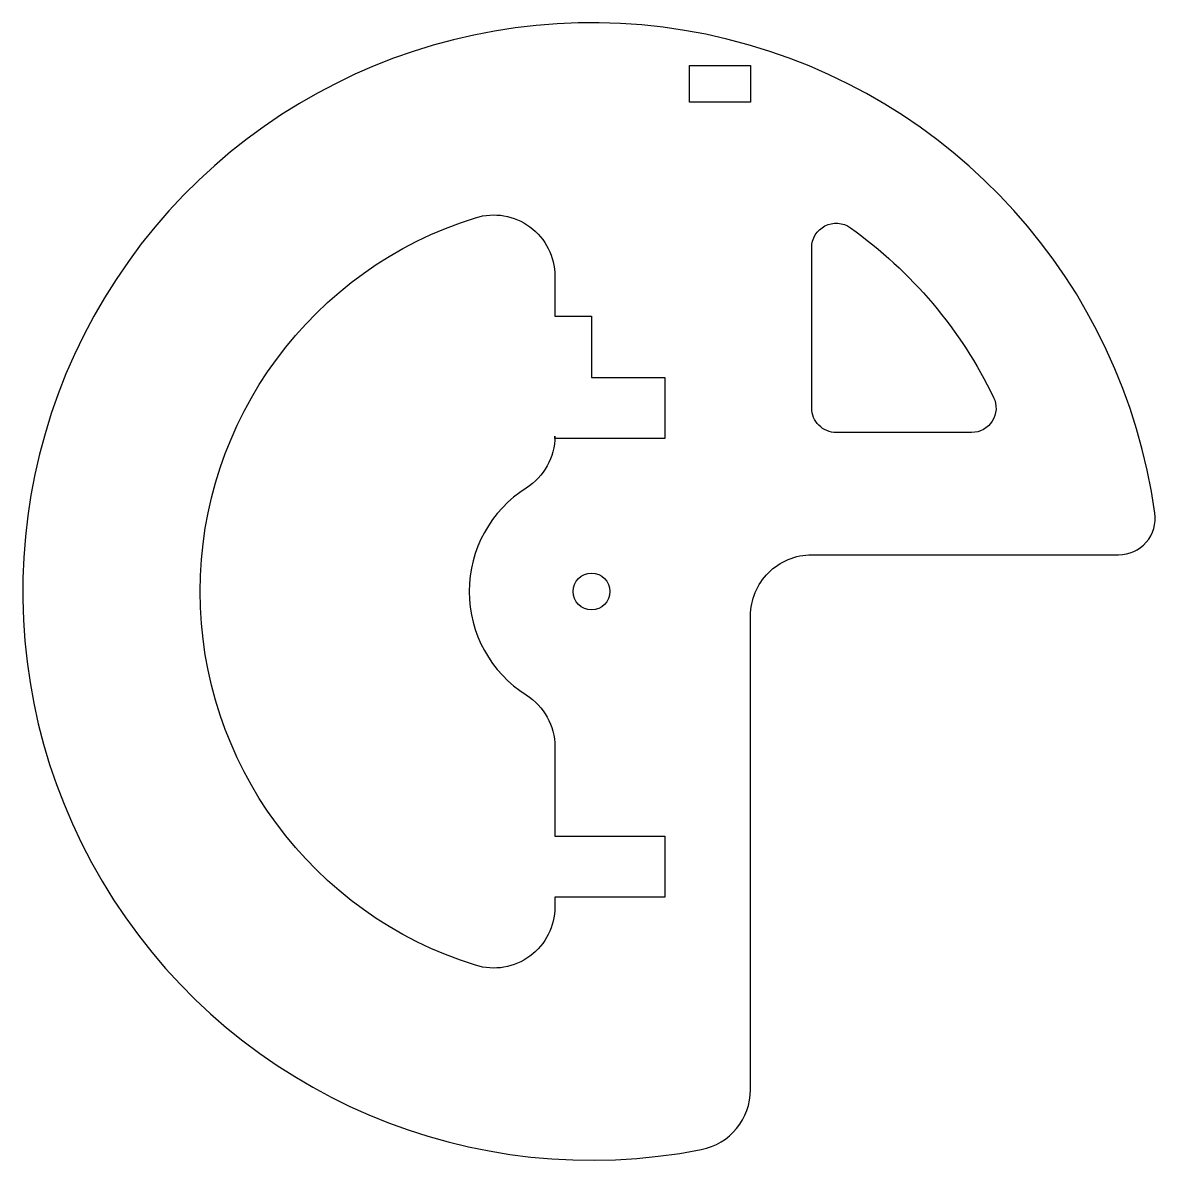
# Model space of a CAD drawing. Header units: millimetres. Extents: x -46.5 to 46.1, y -46.5 to 46.5.
import ezdxf

# ---------------------------------------------------------------- set-up
doc = ezdxf.new("R2010")
doc.units = ezdxf.units.MM

msp = doc.modelspace()

# ---------------------------------------------------------------- linework, layer by layer
for points in [[(18, 3), (43.084, 3, 0.455348), (46.056, 6.414, 2.512455), (8.964, -45.628, 0.358473), (13, -40.722), (13, -2, -0.414214)], [(-3, 22.5), (0, 22.5), (0, 17.5), (6, 17.5), (6, 12.5), (-3, 12.5), (-3, 12.689, -0.257543), (-5.333, 8.459, 0.551677), (-5.333, -8.459, -0.257543), (-3, -12.689), (-3, -20), (6, -20), (6, -25), (-3, -25), (-3, -25.788, -0.50533), (-9.481, -30.563, -0.736788), (-9.481, 30.563, -0.50533), (-3, 25.788)], [(21.159, 29.741, -0.126322), (32.87, 15.87, -0.553006), (31.068, 13), (20, 13, -0.414214), (18, 15), (18, 28.111, -0.609386)]]:
    msp.add_lwpolyline(points, format="xyb", close=True)
msp.add_lwpolyline([(8, 40), (8, 43), (13, 43), (13, 40)], close=True)
msp.add_circle((0, 0), 1.5)

doc.saveas('drawing.dxf')
